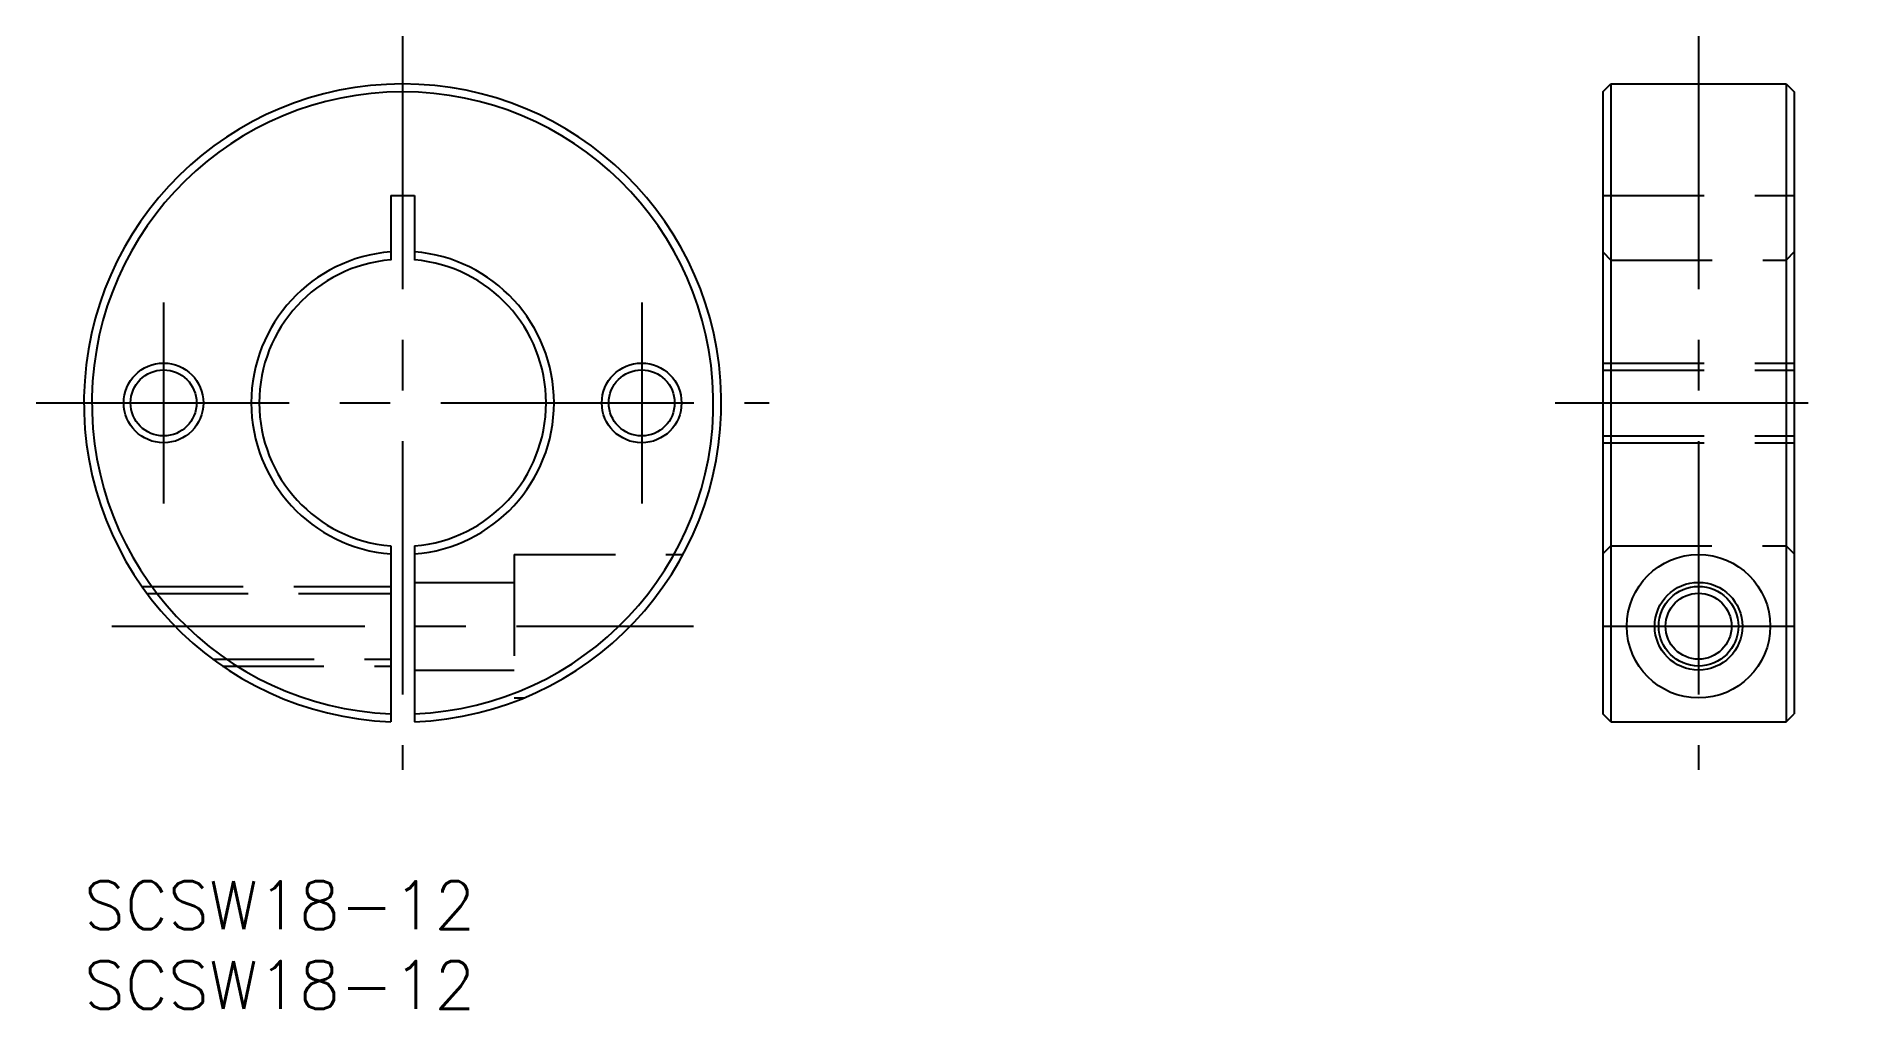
# Model space of a CAD drawing. Extents: x -3 to 110, y -8 to 53.
import ezdxf

# ---------------------------------------------------------------- set-up
doc = ezdxf.new("R2010")
doc.units = 0
doc.header["$LTSCALE"] = 0.5
doc.linetypes.add('CENTER', pattern=[50.8, 31.75, -6.35, 6.35, -6.35])
doc.linetypes.add('DASHED', pattern=[19.05, 12.7, -6.35])
for name, color, linetype in [('MSM_CENTER', 1, 'CENTER'), ('MSM_CONTINUOUS', 7, 'CONTINUOUS'), ('MSM_DASHED', 4, 'DASHED'), ('MSM_NARROW', 5, 'CONTINUOUS'), ('MSM_PART_NUMBER', 7, 'CONTINUOUS')]:
    doc.layers.add(name, color=color, linetype=linetype)
doc.styles.get("Standard").update_dxf_attribs({"font": 'txt.shx', "height": 3, "bigfont": 'bigfont.shx'})

# ---------------------------------------------------------------- blocks, each defined once
blk = doc.blocks.new('*U2')
at = {"layer": 'MSM_PART_NUMBER'}
blk.add_text('SCSW18-12', height=3, dxfattribs=at).set_placement((0, -3))
blk = doc.blocks.new('*U3')
at = {"layer": 'MSM_PART_NUMBER'}
blk.add_text('SCSW18-12', height=3, dxfattribs=at).set_placement((0, -8))

msp = doc.modelspace()

# ---------------------------------------------------------------- linework, layer by layer
at = {"layer": 'MSM_CENTER'}
for p, q in [((20, 52.99), (20, 6.99)), ((101.32, 52.99), (101.32, 6.99)), ((5, 36.29), (5, 23.68)), ((35, 36.29), (35, 23.68)), ((-3, 29.99), (43, 29.99)), ((92.32, 29.99), (110.32, 29.99)), ((1.75, 15.99), (38.25, 15.99)), ((95.32, 15.99), (107.32, 15.99))]:
    msp.add_line(p, q, dxfattribs=at)
at = {"layer": 'MSM_CONTINUOUS'}
for p, q in [((95.32, 49.49), (95.82, 49.99)), ((95.82, 49.99), (95.82, 10)), ((95.82, 49.99), (106.82, 49.99)), ((106.82, 49.99), (106.82, 10)), ((106.82, 49.99), (107.32, 49.49)), ((95.32, 49.49), (95.32, 10.5)), ((107.32, 49.49), (107.32, 10.5)), ((19.25, 42.99), (20.75, 42.99)), ((19.25, 42.99), (19.25, 38.95)), ((20.75, 42.99), (20.75, 38.95)), ((19.25, 21.02), (19.25, 10)), ((20.75, 21.02), (20.75, 10)), ((95.82, 10), (95.32, 10.5)), ((106.82, 10), (107.32, 10.5)), ((95.82, 10), (106.82, 10))]:
    msp.add_line(p, q, dxfattribs=at)
for centre, radius in [((5, 29.99), 2.07), ((35, 29.99), 2.07), ((101.32, 15.99), 4.5), ((101.32, 15.99), 2.75), ((101.32, 15.99), 2.07)]:
    msp.add_circle(centre, radius, dxfattribs=at)
for radius, start, end in [(20, 272.1491, 267.8509), (19.5, 272.2042, 267.7958), (9.5, 94.5281, 265.4719), (9, 94.7802, 265.2198), (9.5, 274.5281, 85.4719), (9, 274.7802, 85.2198)]:
    msp.add_arc((20, 29.99), radius, start, end, dxfattribs=at)
at = {"layer": 'MSM_DASHED'}
for p, q in [((95.32, 42.99), (107.32, 42.99)), ((95.32, 39.46), (95.82, 38.95)), ((95.82, 38.95), (106.82, 38.95)), ((107.32, 39.46), (106.82, 38.95)), ((95.32, 32.49), (107.32, 32.49)), ((95.32, 32.05), (107.32, 32.05)), ((95.32, 27.92), (107.32, 27.92)), ((95.32, 27.49), (107.32, 27.49)), ((27, 20.49), (27, 11.49)), ((27, 20.49), (37.6, 20.49)), ((95.32, 20.52), (95.81, 21.02)), ((95.81, 21.02), (106.81, 21.02)), ((107.32, 20.52), (106.82, 21.02)), ((3.64, 18.49), (19.25, 18.49)), ((20.75, 18.74), (27, 18.74)), ((3.95, 18.05), (19.25, 18.05)), ((8.09, 13.92), (19.25, 13.92)), ((8.7, 13.49), (19.25, 13.49)), ((20.75, 13.24), (27, 13.24)), ((27, 11.49), (27.6, 11.49))]:
    msp.add_line(p, q, dxfattribs=at)
at = {"layer": 'MSM_NARROW'}
for centre in [(5, 29.99), (35, 29.99), (101.32, 15.99)]:
    msp.add_circle(centre, 2.5, dxfattribs=at)

# ---------------------------------------------------------------- block references
at = {"layer": 'MSM_CONTINUOUS'}
for name in ['*U2', '*U3']:
    msp.add_blockref(name, (0, 0), dxfattribs=at)

doc.saveas('drawing.dxf')
